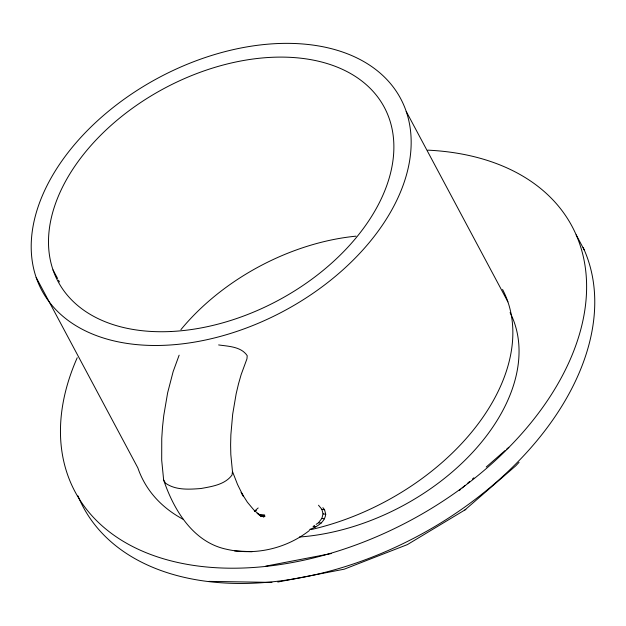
<?xml version="1.0" encoding="UTF-8"?>
<svg xmlns="http://www.w3.org/2000/svg" width="626" height="626" viewBox="0 0 626 626"><rect width="100%" height="100%" fill="white"/><g stroke="black" fill="none" stroke-linecap="round" stroke-linejoin="round"><path stroke-width="0.94" d="M218.623 344.934C228.42 346.366 241.213 346.561 247.215 355.701L246.965 358.784L241.135 374.653L238.483 383.965L236.166 393.746L232.684 414.193L230.861 434.835L230.611 444.867L230.814 454.507L232.473 471.511L232.058 474.946C225.102 484.649 211.956 486.488 201.009 488.507C189.193 489.415 175.789 490.393 165.593 483.241L163.66 480.095L161.696 460.212L161.751 438.38L162.517 426.987L163.769 415.476L167.643 392.784L173.144 371.594L179.138 355.177M316.146 524.369L318.462 522.749L321.866 518.438L323.039 513.876L321.897 509.368L318.509 505.229M309.565 529.479C316.607 526.959 324.839 522.514 325.723 514.243L324.573 509.744L322.883 507.67M519.071 462.301L515.699 465.877L464.883 509.979M459.304 490.518L460.759 489.242M462.215 487.975L465.134 485.432M467.317 483.522L469.5 481.613M472.411 479.078L473.866 477.802M486.245 466.996L505.182 450.477M506.637 449.202L508.821 447.3M254.547 511.074L258.178 507.96M314.596 525.441L313.047 526.521L315.731 526.889M309.471 530.465C286.387 548.525 255.275 555.849 226.659 549.284C193.207 542.327 173.895 510.143 163.66 480.095M254.86 511.356L256.386 510.378M277.811 582.023L344.206 569.19L407.354 544.62L465.846 509.384M265.659 566.162L331.334 553.525M208.998 581.382L271.942 582.391M260.486 515.034L264.837 515.221L259.986 515.002M234.601 550.919L252.176 551.717M321.897 509.368L324.573 509.744M323.039 513.876L325.723 514.243M321.866 518.438L324.55 518.813M318.462 522.749L321.146 523.125M261.425 515.785L264.962 516.513L259.031 514.752M259.798 515.276L263.906 516.982L257.333 513.257M257.184 513.304L261.191 516.38L254.07 510.221L247.372 502.201L241.135 492.372L243.373 496.254L237.551 484.501L232.473 471.511M576.155 234.828L584.293 250.071M406.204 111.397A203.442 132.391 -28.1 0 1 166.046 345.231A203.442 132.391 -28.1 0 1 91.302 126.632A203.442 132.391 -28.1 0 1 406.204 111.397L507.882 301.834M52.999 269.884L57.592 278.484M58.515 280.205L59.431 281.927M36.167 277.443L137.845 467.872A203.442 132.391 -28.1 0 0 183.332 519.392M502.553 289.455A203.442 132.391 -28.1 0 1 310.864 529.635M180.898 329.652A184.928 120.349 -28.1 0 1 355.998 236.166M510.08 312.593A186.438 121.334 -28.1 0 1 471.581 453.49A186.438 121.334 -28.1 0 1 299.471 537.014M427.777 150.146A281.716 183.332 -28.1 0 1 566.741 367.079A281.716 183.332 -28.1 0 1 227.175 568.158A281.716 183.332 -28.1 0 1 77.209 357.743M583.127 247.473A281.716 183.332 -28.1 0 1 405.171 542.585A281.716 183.332 -28.1 0 1 77.968 495.886M171.07 331.506A184.928 120.349 -28.1 0 0 389.364 118.956A184.928 120.349 -28.1 0 0 103.118 132.798A184.928 120.349 -28.1 0 0 171.07 331.506"/></g></svg>
